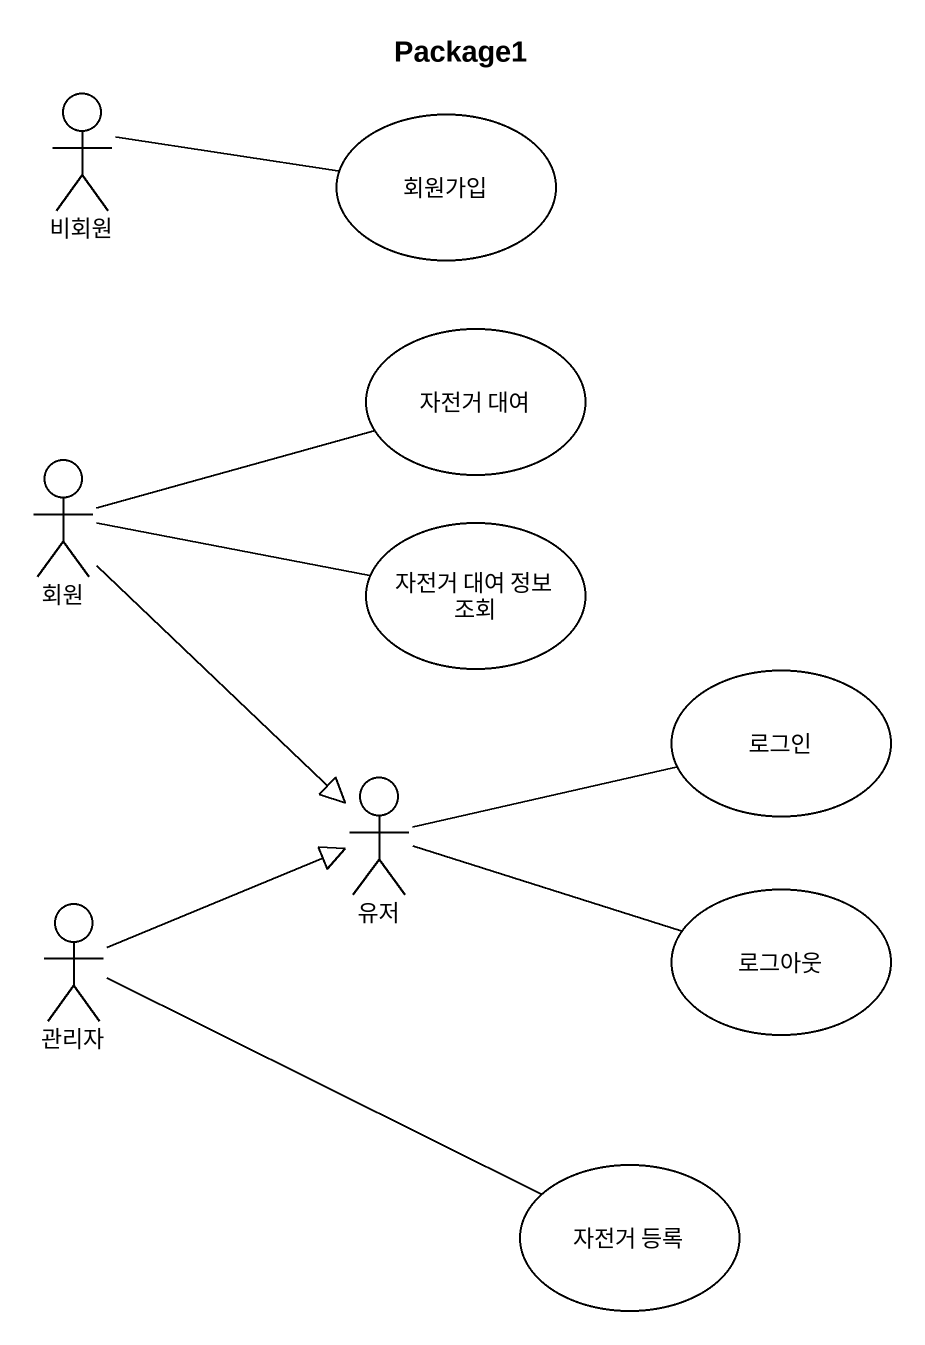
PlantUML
@startuml
title Package1
actor 비회원
usecase 회원가입
usecase "자전거 대여" as 자전거_대여
actor 회원
usecase "자전거 대여 정보 조회" as 자전거_대여_정보_조회
usecase 로그인
actor 유저
actor 관리자
usecase 로그아웃
usecase "자전거 등록" as 자전거_등록
비회원 -right- 회원가입
회원 -right- 자전거_대여
회원 --|> 유저
자전거_대여_정보_조회 -left- 회원
로그인 -left- 유저
유저 -right- 로그아웃
관리자 -right-|> 유저
자전거_등록 -left- 관리자
@enduml
